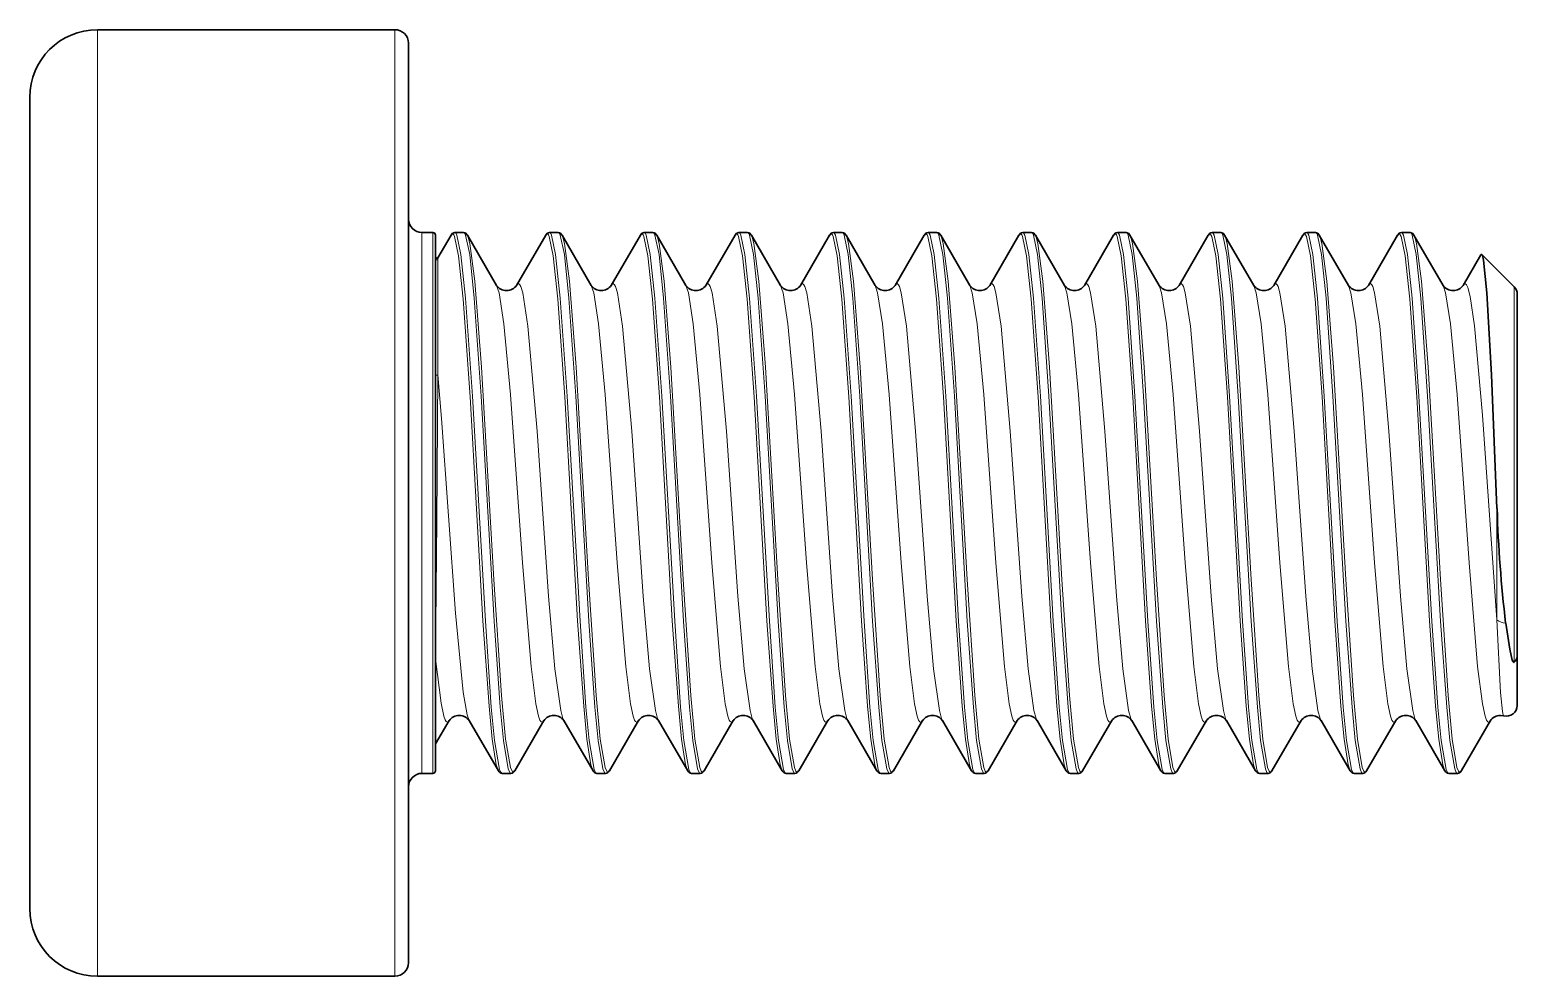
# Model space of a CAD drawing. Extents: x 428 to 938, y 254 to 632.
# Drawn here: x 427.62 to 438.62, y 442.88 to 449.88 of the extents above; entities that cross this region are included whole.
import ezdxf

# ---------------------------------------------------------------- set-up
doc = ezdxf.new("R2010")
doc.units = 0

msp = doc.modelspace()

# ---------------------------------------------------------------- linework, layer by layer
at = {"color": 7, "lineweight": 13, "ltscale": 0.164288}
for p, q in [((428.121, 449.885), (428.121, 443.313)), ((430.321, 449.885), (430.321, 443.313))]:
    msp.add_line(p, q, dxfattribs=at)
at = {"color": 7, "lineweight": 35, "ltscale": 0.055}
for p, q in [((430.321, 449.885), (428.121, 449.885)), ((430.321, 442.885), (428.121, 442.885))]:
    msp.add_line(p, q, dxfattribs=at)
at = {"color": 7, "lineweight": 35, "ltscale": 0.159595}
msp.add_line((430.421, 449.785), (430.421, 443.401), dxfattribs=at)
at = {"color": 7, "lineweight": 35, "ltscale": 0.140819}
msp.add_line((427.621, 449.385), (427.621, 443.752), dxfattribs=at)
at = {"color": 7, "lineweight": 13, "ltscale": 0.093879}
for p, q in [((430.521, 448.385), (430.521, 444.629)), ((430.601, 448.385), (430.601, 444.629))]:
    msp.add_line(p, q, dxfattribs=at)
at = {"color": 7, "lineweight": 35, "ltscale": 0.002}
for p, q in [((430.601, 448.385), (430.521, 448.385)), ((430.601, 444.385), (430.521, 444.385))]:
    msp.add_line(p, q, dxfattribs=at)
at = {"color": 7, "lineweight": 35, "ltscale": 0.001611}
for p, q in [((430.829, 448.385), (430.764, 448.385)), ((432.929, 448.385), (432.864, 448.385)), ((434.329, 448.385), (434.264, 448.385)), ((436.429, 448.385), (436.364, 448.385)), ((437.829, 448.385), (437.764, 448.385)), ((431.179, 444.385), (431.114, 444.385)), ((432.579, 444.385), (432.514, 444.385)), ((434.679, 444.385), (434.614, 444.385)), ((436.079, 444.385), (436.014, 444.385)), ((438.179, 444.385), (438.114, 444.385))]:
    msp.add_line(p, q, dxfattribs=at)
at = {"color": 7, "lineweight": 35, "ltscale": 0.00161}
for p, q in [((431.529, 448.385), (431.464, 448.385)), ((432.229, 448.385), (432.164, 448.385)), ((433.629, 448.385), (433.564, 448.385)), ((435.029, 448.385), (434.964, 448.385)), ((435.729, 448.385), (435.664, 448.385)), ((437.129, 448.385), (437.064, 448.385)), ((431.879, 444.385), (431.814, 444.385)), ((433.279, 444.385), (433.214, 444.385)), ((433.979, 444.385), (433.914, 444.385)), ((435.379, 444.385), (435.314, 444.385)), ((436.779, 444.385), (436.714, 444.385)), ((437.479, 444.385), (437.414, 444.385))]:
    msp.add_line(p, q, dxfattribs=at)
at = {"color": 7, "lineweight": 35, "ltscale": 0.092941}
msp.add_line((430.621, 448.365), (430.621, 444.647), dxfattribs=at)
at = {"color": 7, "lineweight": 35, "ltscale": 0.004821}
msp.add_line((430.736, 448.365), (430.639, 448.199), dxfattribs=at)
at = {"color": 7, "lineweight": 35, "ltscale": 0.010724}
for p, q in [((430.857, 448.365), (431.072, 447.994)), ((431.436, 448.365), (431.221, 447.994)), ((431.557, 448.365), (431.772, 447.994)), ((432.136, 448.365), (431.921, 447.994)), ((432.257, 448.365), (432.472, 447.994)), ((432.836, 448.365), (432.621, 447.994)), ((432.957, 448.365), (433.172, 447.994)), ((433.657, 448.365), (433.872, 447.994)), ((434.236, 448.365), (434.021, 447.994)), ((434.357, 448.365), (434.572, 447.994)), ((434.936, 448.365), (434.721, 447.994)), ((435.057, 448.365), (435.272, 447.994)), ((435.636, 448.365), (435.421, 447.994)), ((435.757, 448.365), (435.972, 447.994)), ((436.336, 448.365), (436.121, 447.994)), ((436.457, 448.365), (436.672, 447.994)), ((437.157, 448.365), (437.372, 447.994)), ((437.736, 448.365), (437.521, 447.994)), ((437.857, 448.365), (438.072, 447.994)), ((431.086, 444.404), (430.871, 444.775)), ((431.207, 444.404), (431.422, 444.775)), ((431.907, 444.404), (432.122, 444.775)), ((432.486, 444.404), (432.271, 444.775)), ((432.607, 444.404), (432.822, 444.775)), ((433.186, 444.404), (432.971, 444.775)), ((433.307, 444.404), (433.522, 444.775)), ((433.886, 444.404), (433.671, 444.775)), ((434.007, 444.404), (434.222, 444.775)), ((434.586, 444.404), (434.371, 444.775)), ((434.707, 444.404), (434.922, 444.775)), ((435.407, 444.404), (435.622, 444.775)), ((435.986, 444.404), (435.771, 444.775)), ((436.107, 444.404), (436.322, 444.775)), ((436.686, 444.404), (436.471, 444.775)), ((436.807, 444.404), (437.022, 444.775)), ((437.386, 444.404), (437.171, 444.775)), ((437.507, 444.404), (437.722, 444.775)), ((438.086, 444.404), (437.871, 444.775))]:
    msp.add_line(p, q, dxfattribs=at)
at = {"color": 7, "lineweight": 35, "ltscale": 0.010723}
for p, q in [((433.536, 448.365), (433.321, 447.994)), ((437.036, 448.365), (436.821, 447.994)), ((431.786, 444.404), (431.571, 444.775)), ((435.286, 444.404), (435.071, 444.775))]:
    msp.add_line(p, q, dxfattribs=at)
at = {"color": 7, "lineweight": 13, "ltscale": 0.000255585}
msp.add_line((430.639, 448.199), (430.639, 448.188), dxfattribs=at)
at = {"color": 7, "lineweight": 13, "ltscale": 0.021392}
msp.add_line((430.639, 448.188), (430.639, 447.333), dxfattribs=at)
at = {"color": 7, "lineweight": 35, "ltscale": 0.006509}
msp.add_line((438.351, 448.22), (438.221, 447.994), dxfattribs=at)
at = {"color": 7, "lineweight": 35, "ltscale": 0.008428}
msp.add_line((438.597, 447.984), (438.359, 448.222), dxfattribs=at)
at = {"color": 7, "lineweight": 13, "ltscale": 0.069434}
msp.add_line((438.597, 447.984), (438.597, 445.206), dxfattribs=at)
at = {"color": 7, "lineweight": 35, "ltscale": 0.066945}
msp.add_line((438.621, 447.927), (438.621, 445.249), dxfattribs=at)
at = {"color": 7, "lineweight": 13, "ltscale": 0.026962}
msp.add_line((430.639, 447.333), (430.631, 446.254), dxfattribs=at)
at = {"color": 7, "lineweight": 13, "ltscale": 0.020564}
msp.add_line((438.471, 445.521), (438.471, 446.343), dxfattribs=at)
at = {"color": 7, "lineweight": 13, "ltscale": 0.025555}
msp.add_line((430.631, 446.254), (430.622, 445.232), dxfattribs=at)
at = {"color": 7, "lineweight": 13, "ltscale": 8.54526e-05}
msp.add_line((430.622, 445.232), (430.621, 445.229), dxfattribs=at)
at = {"color": 7, "lineweight": 13, "ltscale": 0.015475}
msp.add_line((430.622, 445.232), (430.622, 444.613), dxfattribs=at)
at = {"color": 7, "lineweight": 35, "ltscale": 0.009029}
msp.add_line((438.621, 445.249), (438.621, 444.888), dxfattribs=at)
at = {"color": 7, "lineweight": 35, "ltscale": 0.00498}
msp.add_line((430.622, 444.603), (430.722, 444.775), dxfattribs=at)
at = {"color": 7, "lineweight": 35, "ltscale": 0.010635}
msp.add_line((438.208, 444.407), (438.422, 444.775), dxfattribs=at)
at = {"color": 7, "lineweight": 35, "ltscale": 0.000600061}
msp.add_line((438.496, 444.814), (438.52, 444.811), dxfattribs=at)
at = {"color": 7, "lineweight": 13, "ltscale": 0.006121}
for p, q in [((430.521, 444.629), (430.521, 444.385)), ((430.601, 444.629), (430.601, 444.385))]:
    msp.add_line(p, q, dxfattribs=at)
at = {"color": 7, "lineweight": 35, "ltscale": 0.00606}
msp.add_line((430.621, 444.647), (430.621, 444.405), dxfattribs=at)
at = {"color": 7, "lineweight": 35, "ltscale": 0.000130284}
msp.add_line((430.622, 444.603), (430.621, 444.598), dxfattribs=at)
at = {"color": 7, "lineweight": 13, "ltscale": 0.000259399}
msp.add_line((430.622, 444.603), (430.622, 444.613), dxfattribs=at)
at = {"color": 7, "lineweight": 13, "ltscale": 0.000150863}
msp.add_line((438.205, 444.402), (438.208, 444.407), dxfattribs=at)
at = {"color": 7, "lineweight": 35, "ltscale": 0.000162119}
msp.add_line((438.208, 444.407), (438.205, 444.401), dxfattribs=at)
at = {"color": 7, "lineweight": 35, "ltscale": 0.009181}
msp.add_line((427.621, 443.752), (427.621, 443.385), dxfattribs=at)
at = {"color": 7, "lineweight": 13, "ltscale": 0.010712}
for p, q in [((428.121, 443.313), (428.121, 442.885)), ((430.321, 443.313), (430.321, 442.885))]:
    msp.add_line(p, q, dxfattribs=at)
at = {"color": 7, "lineweight": 35, "ltscale": 0.010405}
msp.add_line((430.421, 443.401), (430.421, 442.985), dxfattribs=at)
at = {"color": 7, "lineweight": 13}
for points in [[(430.747, 448.375), (430.75, 448.374), (430.752, 448.373), (430.756, 448.368), (430.762, 448.356), (430.792, 448.213), (430.826, 447.891), (430.877, 447.17), (430.972, 445.514), (431.017, 444.882), (431.041, 444.638)], [(430.764, 448.385), (430.767, 448.384), (430.769, 448.383), (430.773, 448.378), (430.779, 448.366), (430.809, 448.223), (430.843, 447.9), (430.894, 447.175), (430.99, 445.511), (431.034, 444.875), (431.058, 444.629)], [(430.829, 448.385), (430.832, 448.384), (430.834, 448.383), (430.838, 448.378), (430.844, 448.366), (430.874, 448.222), (430.908, 447.899), (430.958, 447.174), (431.054, 445.51), (431.099, 444.875), (431.123, 444.629)], [(431.447, 448.375), (431.45, 448.374), (431.452, 448.373), (431.456, 448.368), (431.462, 448.356), (431.492, 448.213), (431.526, 447.891), (431.577, 447.17), (431.672, 445.514), (431.717, 444.882), (431.741, 444.638)], [(431.464, 448.385), (431.467, 448.384), (431.469, 448.383), (431.473, 448.378), (431.479, 448.366), (431.509, 448.223), (431.543, 447.9), (431.594, 447.175), (431.69, 445.511), (431.734, 444.875), (431.758, 444.629)], [(431.529, 448.385), (431.532, 448.384), (431.534, 448.383), (431.538, 448.378), (431.544, 448.366), (431.574, 448.222), (431.608, 447.899), (431.658, 447.174), (431.754, 445.51), (431.799, 444.875), (431.823, 444.629)], [(432.147, 448.375), (432.15, 448.374), (432.152, 448.373), (432.156, 448.368), (432.162, 448.356), (432.192, 448.213), (432.226, 447.891), (432.277, 447.17), (432.372, 445.514), (432.417, 444.882), (432.441, 444.638)], [(432.164, 448.385), (432.167, 448.384), (432.169, 448.383), (432.173, 448.378), (432.179, 448.366), (432.209, 448.223), (432.243, 447.9), (432.294, 447.175), (432.39, 445.511), (432.434, 444.875), (432.458, 444.629)], [(432.229, 448.385), (432.232, 448.384), (432.234, 448.383), (432.238, 448.378), (432.244, 448.366), (432.274, 448.222), (432.308, 447.899), (432.358, 447.174), (432.454, 445.51), (432.499, 444.875), (432.523, 444.629)], [(432.847, 448.375), (432.85, 448.374), (432.852, 448.373), (432.856, 448.368), (432.862, 448.356), (432.892, 448.213), (432.926, 447.891), (432.977, 447.17), (433.072, 445.514), (433.117, 444.882), (433.141, 444.638)], [(432.864, 448.385), (432.867, 448.384), (432.869, 448.383), (432.873, 448.378), (432.879, 448.366), (432.909, 448.223), (432.943, 447.9), (432.994, 447.175), (433.09, 445.511), (433.134, 444.875), (433.158, 444.629)], [(432.929, 448.385), (432.932, 448.384), (432.934, 448.383), (432.938, 448.378), (432.944, 448.366), (432.974, 448.222), (433.008, 447.899), (433.058, 447.174), (433.154, 445.51), (433.199, 444.875), (433.223, 444.629)], [(433.547, 448.375), (433.55, 448.374), (433.552, 448.373), (433.556, 448.368), (433.562, 448.356), (433.592, 448.213), (433.626, 447.891), (433.677, 447.17), (433.772, 445.514), (433.817, 444.882), (433.841, 444.638)], [(433.564, 448.385), (433.567, 448.384), (433.569, 448.383), (433.573, 448.378), (433.579, 448.366), (433.609, 448.223), (433.643, 447.9), (433.694, 447.175), (433.79, 445.511), (433.834, 444.875), (433.858, 444.629)], [(433.629, 448.385), (433.632, 448.384), (433.634, 448.383), (433.638, 448.378), (433.644, 448.366), (433.674, 448.222), (433.708, 447.899), (433.758, 447.174), (433.854, 445.51), (433.899, 444.875), (433.923, 444.629)], [(434.247, 448.375), (434.25, 448.374), (434.252, 448.373), (434.256, 448.368), (434.262, 448.356), (434.292, 448.213), (434.326, 447.891), (434.377, 447.17), (434.472, 445.514), (434.517, 444.882), (434.541, 444.638)], [(434.264, 448.385), (434.267, 448.384), (434.269, 448.383), (434.273, 448.378), (434.279, 448.366), (434.309, 448.223), (434.343, 447.9), (434.394, 447.175), (434.49, 445.511), (434.534, 444.875), (434.558, 444.629)], [(434.329, 448.385), (434.332, 448.384), (434.334, 448.383), (434.338, 448.378), (434.344, 448.366), (434.374, 448.222), (434.408, 447.899), (434.458, 447.174), (434.554, 445.51), (434.599, 444.875), (434.623, 444.629)], [(434.947, 448.375), (434.95, 448.374), (434.952, 448.373), (434.956, 448.368), (434.962, 448.356), (434.992, 448.213), (435.026, 447.891), (435.077, 447.17), (435.172, 445.514), (435.217, 444.882), (435.241, 444.638)], [(434.964, 448.385), (434.967, 448.384), (434.969, 448.383), (434.973, 448.378), (434.979, 448.366), (435.009, 448.223), (435.043, 447.9), (435.094, 447.175), (435.19, 445.511), (435.234, 444.875), (435.258, 444.629)], [(435.029, 448.385), (435.032, 448.384), (435.034, 448.383), (435.038, 448.378), (435.044, 448.366), (435.074, 448.222), (435.108, 447.899), (435.158, 447.174), (435.254, 445.51), (435.299, 444.875), (435.323, 444.629)], [(435.647, 448.375), (435.65, 448.374), (435.652, 448.373), (435.656, 448.368), (435.662, 448.356), (435.692, 448.213), (435.726, 447.891), (435.777, 447.17), (435.872, 445.514), (435.917, 444.882), (435.941, 444.638)], [(435.664, 448.385), (435.667, 448.384), (435.669, 448.383), (435.673, 448.378), (435.679, 448.366), (435.709, 448.223), (435.743, 447.9), (435.794, 447.175), (435.89, 445.511), (435.934, 444.875), (435.958, 444.629)], [(435.729, 448.385), (435.732, 448.384), (435.734, 448.383), (435.738, 448.378), (435.744, 448.366), (435.774, 448.222), (435.808, 447.899), (435.858, 447.174), (435.954, 445.51), (435.999, 444.875), (436.023, 444.629)], [(436.347, 448.375), (436.35, 448.374), (436.352, 448.373), (436.356, 448.368), (436.362, 448.356), (436.392, 448.213), (436.426, 447.891), (436.477, 447.17), (436.572, 445.514), (436.617, 444.882), (436.641, 444.638)], [(436.364, 448.385), (436.367, 448.384), (436.369, 448.383), (436.373, 448.378), (436.379, 448.366), (436.409, 448.223), (436.443, 447.9), (436.494, 447.175), (436.59, 445.511), (436.634, 444.875), (436.658, 444.629)], [(436.429, 448.385), (436.432, 448.384), (436.434, 448.383), (436.438, 448.378), (436.444, 448.366), (436.474, 448.222), (436.508, 447.899), (436.558, 447.174), (436.654, 445.51), (436.699, 444.875), (436.723, 444.629)], [(437.047, 448.375), (437.05, 448.374), (437.052, 448.373), (437.056, 448.368), (437.062, 448.356), (437.092, 448.213), (437.126, 447.891), (437.177, 447.17), (437.272, 445.514), (437.317, 444.882), (437.341, 444.638)], [(437.064, 448.385), (437.067, 448.384), (437.069, 448.383), (437.073, 448.378), (437.079, 448.366), (437.109, 448.223), (437.143, 447.9), (437.194, 447.175), (437.29, 445.511), (437.334, 444.875), (437.358, 444.629)], [(437.129, 448.385), (437.132, 448.384), (437.134, 448.383), (437.138, 448.378), (437.144, 448.366), (437.174, 448.222), (437.208, 447.899), (437.258, 447.174), (437.354, 445.51), (437.399, 444.875), (437.423, 444.629)], [(437.747, 448.375), (437.75, 448.374), (437.752, 448.373), (437.756, 448.368), (437.762, 448.356), (437.792, 448.213), (437.826, 447.891), (437.877, 447.17), (437.972, 445.514), (438.017, 444.882), (438.041, 444.638)], [(437.764, 448.385), (437.767, 448.384), (437.769, 448.383), (437.773, 448.378), (437.779, 448.366), (437.809, 448.223), (437.843, 447.9), (437.894, 447.175), (437.99, 445.511), (438.034, 444.875), (438.058, 444.629)], [(437.829, 448.385), (437.832, 448.384), (437.834, 448.383), (437.838, 448.378), (437.844, 448.366), (437.874, 448.222), (437.908, 447.899), (437.958, 447.174), (438.054, 445.51), (438.099, 444.875), (438.123, 444.629)], [(430.857, 448.365), (430.863, 448.351), (430.876, 448.303), (430.913, 448.026), (430.962, 447.389), (431.053, 445.818), (431.11, 444.962), (431.14, 444.639)], [(431.557, 448.365), (431.563, 448.351), (431.576, 448.303), (431.613, 448.026), (431.662, 447.389), (431.753, 445.818), (431.81, 444.962), (431.84, 444.639)], [(432.257, 448.365), (432.263, 448.351), (432.276, 448.303), (432.313, 448.026), (432.362, 447.389), (432.453, 445.818), (432.51, 444.962), (432.54, 444.639)], [(432.957, 448.365), (432.963, 448.351), (432.976, 448.303), (433.013, 448.026), (433.062, 447.389), (433.153, 445.818), (433.21, 444.962), (433.24, 444.639)], [(433.657, 448.365), (433.663, 448.351), (433.676, 448.303), (433.713, 448.026), (433.762, 447.389), (433.853, 445.818), (433.91, 444.962), (433.94, 444.639)], [(434.357, 448.365), (434.363, 448.351), (434.376, 448.303), (434.413, 448.026), (434.462, 447.389), (434.553, 445.818), (434.61, 444.962), (434.64, 444.639)], [(435.057, 448.365), (435.063, 448.351), (435.076, 448.303), (435.113, 448.026), (435.162, 447.389), (435.253, 445.818), (435.31, 444.962), (435.34, 444.639)], [(435.757, 448.365), (435.763, 448.351), (435.776, 448.303), (435.813, 448.026), (435.862, 447.389), (435.953, 445.818), (436.01, 444.962), (436.04, 444.639)], [(436.457, 448.365), (436.463, 448.351), (436.476, 448.303), (436.513, 448.026), (436.562, 447.389), (436.653, 445.818), (436.71, 444.962), (436.74, 444.639)], [(437.157, 448.365), (437.163, 448.351), (437.176, 448.303), (437.213, 448.026), (437.262, 447.389), (437.353, 445.818), (437.41, 444.962), (437.44, 444.639)], [(437.857, 448.365), (437.863, 448.351), (437.876, 448.303), (437.913, 448.026), (437.962, 447.389), (438.053, 445.818), (438.11, 444.962), (438.14, 444.639)], [(431.409, 444.764), (431.404, 444.765), (431.4, 444.768), (431.393, 444.779), (431.383, 444.807), (431.363, 444.899), (431.328, 445.176), (431.265, 445.942), (431.176, 447.187), (431.127, 447.71), (431.091, 447.938), (431.072, 447.994)], [(431.571, 444.775), (431.563, 444.792), (431.547, 444.849), (431.504, 445.158), (431.458, 445.695), (431.372, 446.916), (431.304, 447.693), (431.266, 447.939), (431.252, 447.985), (431.245, 447.998), (431.24, 448.003), (431.237, 448.005), (431.234, 448.006)], [(432.109, 444.764), (432.104, 444.765), (432.1, 444.768), (432.093, 444.779), (432.083, 444.807), (432.063, 444.899), (432.028, 445.176), (431.965, 445.942), (431.876, 447.187), (431.827, 447.71), (431.791, 447.938), (431.772, 447.994)], [(432.271, 444.775), (432.263, 444.792), (432.247, 444.849), (432.204, 445.158), (432.158, 445.695), (432.072, 446.916), (432.004, 447.693), (431.966, 447.939), (431.952, 447.985), (431.945, 447.998), (431.94, 448.003), (431.937, 448.005), (431.934, 448.006)], [(432.809, 444.764), (432.804, 444.765), (432.8, 444.768), (432.793, 444.779), (432.783, 444.807), (432.763, 444.899), (432.728, 445.176), (432.665, 445.942), (432.576, 447.187), (432.527, 447.71), (432.491, 447.938), (432.472, 447.994)], [(432.971, 444.775), (432.963, 444.792), (432.948, 444.849), (432.904, 445.158), (432.858, 445.695), (432.772, 446.916), (432.704, 447.693), (432.666, 447.939), (432.652, 447.985), (432.645, 447.998), (432.64, 448.003), (432.637, 448.005), (432.634, 448.006)], [(433.509, 444.764), (433.504, 444.765), (433.5, 444.768), (433.493, 444.779), (433.483, 444.807), (433.463, 444.899), (433.428, 445.176), (433.365, 445.942), (433.276, 447.187), (433.227, 447.71), (433.191, 447.938), (433.172, 447.994)], [(433.671, 444.775), (433.663, 444.792), (433.647, 444.849), (433.604, 445.158), (433.558, 445.695), (433.472, 446.916), (433.404, 447.693), (433.366, 447.939), (433.352, 447.985), (433.345, 447.998), (433.34, 448.003), (433.337, 448.005), (433.334, 448.006)], [(434.209, 444.764), (434.204, 444.765), (434.2, 444.768), (434.193, 444.779), (434.183, 444.807), (434.163, 444.899), (434.128, 445.176), (434.065, 445.942), (433.976, 447.187), (433.927, 447.71), (433.891, 447.938), (433.872, 447.994)], [(434.371, 444.775), (434.363, 444.792), (434.348, 444.849), (434.305, 445.158), (434.258, 445.695), (434.172, 446.916), (434.104, 447.693), (434.066, 447.939), (434.052, 447.985), (434.045, 447.998), (434.04, 448.003), (434.037, 448.005), (434.034, 448.006)], [(434.909, 444.764), (434.904, 444.765), (434.9, 444.768), (434.893, 444.779), (434.883, 444.807), (434.863, 444.899), (434.828, 445.176), (434.765, 445.942), (434.676, 447.187), (434.627, 447.71), (434.591, 447.938), (434.572, 447.994)], [(435.071, 444.775), (435.063, 444.792), (435.047, 444.849), (435.004, 445.158), (434.958, 445.695), (434.872, 446.916), (434.804, 447.693), (434.766, 447.939), (434.752, 447.985), (434.745, 447.998), (434.74, 448.003), (434.737, 448.005), (434.734, 448.006)], [(435.609, 444.764), (435.604, 444.765), (435.6, 444.768), (435.593, 444.779), (435.583, 444.807), (435.563, 444.899), (435.528, 445.176), (435.465, 445.942), (435.376, 447.187), (435.327, 447.71), (435.291, 447.938), (435.272, 447.994)], [(435.771, 444.775), (435.763, 444.792), (435.747, 444.849), (435.704, 445.158), (435.658, 445.695), (435.572, 446.916), (435.504, 447.693), (435.466, 447.939), (435.452, 447.985), (435.445, 447.998), (435.44, 448.003), (435.437, 448.005), (435.434, 448.006)], [(436.309, 444.764), (436.304, 444.765), (436.3, 444.768), (436.293, 444.779), (436.283, 444.807), (436.263, 444.899), (436.228, 445.176), (436.165, 445.942), (436.076, 447.187), (436.027, 447.71), (435.991, 447.938), (435.972, 447.994)], [(436.471, 444.775), (436.463, 444.792), (436.448, 444.849), (436.404, 445.158), (436.358, 445.695), (436.272, 446.916), (436.204, 447.693), (436.166, 447.939), (436.152, 447.985), (436.145, 447.998), (436.14, 448.003), (436.137, 448.005), (436.134, 448.006)], [(437.009, 444.764), (437.004, 444.765), (437, 444.768), (436.993, 444.779), (436.983, 444.807), (436.963, 444.899), (436.928, 445.176), (436.865, 445.942), (436.776, 447.187), (436.727, 447.71), (436.691, 447.938), (436.672, 447.994)], [(437.171, 444.775), (437.163, 444.792), (437.147, 444.849), (437.104, 445.158), (437.058, 445.695), (436.972, 446.916), (436.904, 447.693), (436.866, 447.939), (436.852, 447.985), (436.845, 447.998), (436.84, 448.003), (436.837, 448.005), (436.834, 448.006)], [(437.709, 444.764), (437.704, 444.765), (437.7, 444.768), (437.693, 444.779), (437.683, 444.807), (437.663, 444.899), (437.628, 445.176), (437.565, 445.942), (437.476, 447.187), (437.427, 447.71), (437.391, 447.938), (437.372, 447.994)], [(437.871, 444.775), (437.863, 444.792), (437.848, 444.849), (437.805, 445.158), (437.758, 445.695), (437.672, 446.916), (437.604, 447.693), (437.566, 447.939), (437.552, 447.985), (437.545, 447.998), (437.54, 448.003), (437.537, 448.005), (437.534, 448.006)], [(438.409, 444.764), (438.404, 444.765), (438.4, 444.768), (438.393, 444.779), (438.383, 444.807), (438.363, 444.899), (438.328, 445.176), (438.265, 445.942), (438.176, 447.187), (438.127, 447.71), (438.091, 447.938), (438.072, 447.994)], [(438.471, 445.521), (438.363, 447.034), (438.304, 447.695), (438.272, 447.913), (438.255, 447.978), (438.245, 447.997), (438.241, 448.003), (438.236, 448.005), (438.234, 448.006)], [(430.871, 444.775), (430.855, 444.818), (430.825, 444.985), (430.768, 445.57), (430.665, 447.01), (430.639, 447.333)], [(438.471, 445.521), (438.497, 444.982), (438.511, 444.842), (438.517, 444.815), (438.519, 444.812), (438.52, 444.811)], [(430.709, 444.764), (430.704, 444.765), (430.7, 444.769), (430.693, 444.78), (430.682, 444.809), (430.662, 444.905), (430.622, 445.232)], [(431.086, 444.404), (431.071, 444.449), (431.041, 444.638)], [(431.114, 444.385), (431.112, 444.385), (431.108, 444.388), (431.104, 444.393), (431.095, 444.413), (431.058, 444.629)], [(431.123, 444.629), (431.158, 444.419), (431.17, 444.391), (431.174, 444.387), (431.176, 444.385), (431.179, 444.385)], [(431.14, 444.639), (431.175, 444.429), (431.187, 444.401), (431.191, 444.397), (431.193, 444.395), (431.196, 444.395)], [(431.786, 444.404), (431.771, 444.449), (431.741, 444.638)], [(431.814, 444.385), (431.812, 444.385), (431.808, 444.388), (431.804, 444.393), (431.795, 444.413), (431.758, 444.629)], [(431.823, 444.629), (431.858, 444.419), (431.87, 444.391), (431.874, 444.387), (431.876, 444.385), (431.879, 444.385)], [(431.84, 444.639), (431.875, 444.429), (431.887, 444.401), (431.891, 444.397), (431.893, 444.395), (431.896, 444.395)], [(432.486, 444.404), (432.471, 444.449), (432.441, 444.638)], [(432.514, 444.385), (432.512, 444.385), (432.508, 444.388), (432.504, 444.393), (432.495, 444.413), (432.458, 444.629)], [(432.523, 444.629), (432.558, 444.419), (432.57, 444.391), (432.574, 444.387), (432.576, 444.385), (432.579, 444.385)], [(432.54, 444.639), (432.575, 444.429), (432.587, 444.401), (432.591, 444.397), (432.593, 444.395), (432.596, 444.395)], [(433.186, 444.404), (433.171, 444.449), (433.141, 444.638)], [(433.214, 444.385), (433.212, 444.385), (433.208, 444.388), (433.204, 444.393), (433.195, 444.413), (433.158, 444.629)], [(433.223, 444.629), (433.258, 444.419), (433.27, 444.391), (433.274, 444.387), (433.276, 444.385), (433.279, 444.385)], [(433.24, 444.639), (433.275, 444.429), (433.287, 444.401), (433.291, 444.397), (433.293, 444.395), (433.296, 444.395)], [(433.886, 444.404), (433.871, 444.449), (433.841, 444.638)], [(433.914, 444.385), (433.912, 444.385), (433.908, 444.388), (433.904, 444.393), (433.895, 444.413), (433.858, 444.629)], [(433.923, 444.629), (433.958, 444.419), (433.97, 444.391), (433.974, 444.387), (433.976, 444.385), (433.979, 444.385)], [(433.94, 444.639), (433.975, 444.429), (433.987, 444.401), (433.991, 444.397), (433.993, 444.395), (433.996, 444.395)], [(434.586, 444.404), (434.571, 444.449), (434.541, 444.638)], [(434.614, 444.385), (434.612, 444.385), (434.608, 444.388), (434.604, 444.393), (434.595, 444.413), (434.558, 444.629)], [(434.623, 444.629), (434.658, 444.419), (434.67, 444.391), (434.674, 444.387), (434.676, 444.385), (434.679, 444.385)], [(434.64, 444.639), (434.675, 444.429), (434.687, 444.401), (434.691, 444.397), (434.693, 444.395), (434.696, 444.395)], [(435.286, 444.404), (435.271, 444.449), (435.241, 444.638)], [(435.314, 444.385), (435.312, 444.385), (435.308, 444.388), (435.304, 444.393), (435.295, 444.413), (435.258, 444.629)], [(435.323, 444.629), (435.358, 444.419), (435.37, 444.391), (435.374, 444.387), (435.376, 444.385), (435.379, 444.385)], [(435.34, 444.639), (435.375, 444.429), (435.387, 444.401), (435.391, 444.397), (435.393, 444.395), (435.396, 444.395)], [(435.986, 444.404), (435.971, 444.449), (435.941, 444.638)], [(436.014, 444.385), (436.012, 444.385), (436.008, 444.388), (436.004, 444.393), (435.995, 444.413), (435.958, 444.629)], [(436.023, 444.629), (436.058, 444.419), (436.07, 444.391), (436.074, 444.387), (436.076, 444.385), (436.079, 444.385)], [(436.04, 444.639), (436.075, 444.429), (436.087, 444.401), (436.091, 444.397), (436.093, 444.395), (436.096, 444.395)], [(436.686, 444.404), (436.671, 444.449), (436.641, 444.638)], [(436.714, 444.385), (436.712, 444.385), (436.708, 444.388), (436.704, 444.393), (436.695, 444.413), (436.658, 444.629)], [(436.723, 444.629), (436.758, 444.419), (436.77, 444.391), (436.774, 444.387), (436.776, 444.385), (436.779, 444.385)], [(436.74, 444.639), (436.775, 444.429), (436.787, 444.401), (436.791, 444.397), (436.793, 444.395), (436.796, 444.395)], [(437.386, 444.404), (437.371, 444.449), (437.341, 444.638)], [(437.414, 444.385), (437.412, 444.385), (437.408, 444.388), (437.404, 444.393), (437.395, 444.413), (437.358, 444.629)], [(437.423, 444.629), (437.458, 444.419), (437.47, 444.391), (437.474, 444.387), (437.476, 444.385), (437.479, 444.385)], [(437.44, 444.639), (437.475, 444.429), (437.487, 444.401), (437.491, 444.397), (437.493, 444.395), (437.496, 444.395)], [(438.086, 444.404), (438.071, 444.449), (438.041, 444.638)], [(438.114, 444.385), (438.112, 444.385), (438.108, 444.388), (438.104, 444.393), (438.095, 444.413), (438.058, 444.629)], [(438.123, 444.629), (438.158, 444.419), (438.17, 444.391), (438.174, 444.387), (438.176, 444.385), (438.179, 444.385)], [(438.14, 444.639), (438.175, 444.429), (438.187, 444.401), (438.191, 444.397), (438.193, 444.395), (438.196, 444.395)]]:
    msp.add_lwpolyline(points, dxfattribs=at)
at = {"color": 7, "lineweight": 35}
for points in [[(438.359, 448.222), (438.36, 448.22), (438.363, 448.215), (438.371, 448.181), (438.396, 447.938), (438.43, 447.332), (438.471, 446.343)], [(438.536, 445.496), (438.565, 445.304), (438.583, 445.223), (438.596, 445.206), (438.597, 445.206)]]:
    msp.add_lwpolyline(points, dxfattribs=at)
for centre, radius, start, end in [((428.121, 449.385), 0.5, 90, 180), ((430.321, 449.785), 0.1, 0.0336, 89.9664), ((430.521, 448.485), 0.1, 180.0336, 269.9664), ((430.601, 448.365), 0.02, 0.0336, 89.9664), ((430.767, 448.352), 0.0333, 94.2537, 155.7894), ((430.826, 448.352), 0.0333, 24.2525, 85.7542), ((431.467, 448.352), 0.0333, 94.2537, 155.7894), ((431.526, 448.352), 0.0333, 24.2525, 85.7542), ((432.167, 448.352), 0.0333, 94.2537, 155.7894), ((432.226, 448.352), 0.0333, 24.2525, 85.7542), ((432.867, 448.352), 0.0333, 94.2537, 155.7894), ((432.926, 448.352), 0.0333, 24.2525, 85.7542), ((433.567, 448.352), 0.0333, 94.2537, 155.7894), ((433.626, 448.352), 0.0333, 24.2525, 85.7542), ((434.267, 448.352), 0.0333, 94.2537, 155.7894), ((434.326, 448.352), 0.0333, 24.2525, 85.7542), ((434.967, 448.352), 0.0333, 94.2537, 155.7894), ((435.026, 448.352), 0.0333, 24.2525, 85.7542), ((435.667, 448.352), 0.0333, 94.2537, 155.7894), ((435.726, 448.352), 0.0333, 24.2525, 85.7542), ((436.367, 448.352), 0.0333, 94.2537, 155.7894), ((436.426, 448.352), 0.0333, 24.2525, 85.7542), ((437.067, 448.352), 0.0333, 94.2537, 155.7894), ((437.126, 448.352), 0.0333, 24.2525, 85.7542), ((437.767, 448.352), 0.0333, 94.2537, 155.7894), ((437.826, 448.352), 0.0333, 24.2525, 85.7542), ((430.631, 448.204), 0.01, 180.0001, 329.8617), ((438.356, 448.219), 0.00439, 48.8914, 173.1516), ((431.145, 448.043), 0.0878, 213.7898, 270.9619), ((431.148, 448.043), 0.0878, 269.0381, 326.2102), ((431.845, 448.043), 0.0878, 213.7898, 270.9619), ((431.848, 448.043), 0.0878, 269.0381, 326.2102), ((432.545, 448.043), 0.0878, 213.7898, 270.9619), ((432.548, 448.043), 0.0878, 269.0381, 326.2102), ((433.245, 448.043), 0.0878, 213.7898, 270.9619), ((433.248, 448.043), 0.0878, 269.0381, 326.2102), ((433.945, 448.043), 0.0878, 213.7898, 270.9619), ((433.948, 448.043), 0.0878, 269.0381, 326.2102), ((434.645, 448.043), 0.0878, 213.7898, 270.9619), ((434.648, 448.043), 0.0878, 269.0381, 326.2102), ((435.345, 448.043), 0.0878, 213.7898, 270.9619), ((435.348, 448.043), 0.0878, 269.0381, 326.2102), ((436.045, 448.043), 0.0878, 213.7898, 270.9619), ((436.048, 448.043), 0.0878, 269.0381, 326.2102), ((436.745, 448.043), 0.0878, 213.7898, 270.9619), ((436.748, 448.043), 0.0878, 269.0381, 326.2102), ((437.445, 448.043), 0.0878, 213.7898, 270.9619), ((437.448, 448.043), 0.0878, 269.0381, 326.2102), ((438.145, 448.043), 0.0878, 213.7898, 270.9619), ((438.148, 448.043), 0.0878, 269.0381, 326.2102), ((438.541, 447.927), 0.08, 0.0045, 44.9955), ((448.321, 446.651), 9.854, 181.7904, 186.7341), ((438.566, 445.252), 0.0546, 304.3974, 357.6862), ((438.541, 444.888), 0.08, 255.181, 359.9847), ((430.795, 444.726), 0.0878, 89.0381, 146.2102), ((430.798, 444.726), 0.0878, 33.8224, 90.9586), ((431.495, 444.726), 0.0878, 89.0381, 146.2102), ((431.498, 444.726), 0.0878, 33.7898, 90.9619), ((432.195, 444.726), 0.0878, 89.0381, 146.2102), ((432.198, 444.726), 0.0878, 33.7898, 90.9619), ((432.895, 444.726), 0.0878, 89.0381, 146.2102), ((432.898, 444.726), 0.0878, 33.7898, 90.9619), ((433.595, 444.726), 0.0878, 89.0381, 146.2102), ((433.598, 444.726), 0.0878, 33.7898, 90.9619), ((434.295, 444.726), 0.0878, 89.0381, 146.2102), ((434.298, 444.726), 0.0878, 33.7898, 90.9619), ((434.995, 444.726), 0.0878, 89.0381, 146.2102), ((434.998, 444.726), 0.0878, 33.7898, 90.9619), ((435.695, 444.726), 0.0878, 89.0381, 146.2102), ((435.698, 444.726), 0.0878, 33.7898, 90.9619), ((436.395, 444.726), 0.0878, 89.0381, 146.2102), ((436.398, 444.726), 0.0878, 33.7898, 90.9619), ((437.095, 444.726), 0.0878, 89.0381, 146.2102), ((437.098, 444.726), 0.0878, 33.7898, 90.9619), ((437.795, 444.726), 0.0878, 89.0381, 146.2102), ((437.798, 444.726), 0.0878, 33.7898, 90.9619), ((438.495, 444.726), 0.0878, 89.0389, 146.202), ((430.521, 444.285), 0.1, 90.0336, 179.9664), ((430.601, 444.405), 0.02, 270.0337, 359.9663), ((431.117, 444.418), 0.0333, 204.2106, 265.7463), ((431.176, 444.418), 0.0333, 274.2458, 335.7475), ((431.817, 444.418), 0.0333, 204.2106, 265.7463), ((431.876, 444.418), 0.0333, 274.2458, 335.7475), ((432.517, 444.418), 0.0333, 204.2106, 265.7463), ((432.576, 444.418), 0.0333, 274.2458, 335.7475), ((433.217, 444.418), 0.0333, 204.2106, 265.7463), ((433.276, 444.418), 0.0333, 274.2458, 335.7475), ((433.917, 444.418), 0.0333, 204.2106, 265.7463), ((433.976, 444.418), 0.0333, 274.2458, 335.7475), ((434.617, 444.418), 0.0333, 204.2106, 265.7463), ((434.676, 444.418), 0.0333, 274.2458, 335.7475), ((435.317, 444.418), 0.0333, 204.2106, 265.7463), ((435.376, 444.418), 0.0333, 274.2458, 335.7475), ((436.017, 444.418), 0.0333, 204.2106, 265.7463), ((436.076, 444.418), 0.0333, 274.2458, 335.7475), ((436.717, 444.418), 0.0333, 204.2106, 265.7463), ((436.776, 444.418), 0.0333, 274.2458, 335.7475), ((437.417, 444.418), 0.0333, 204.2106, 265.7463), ((437.476, 444.418), 0.0333, 274.2458, 335.7475), ((438.117, 444.418), 0.0333, 204.2105, 265.7463), ((438.176, 444.417), 0.0328, 274.0219, 331.3665), ((428.121, 443.385), 0.5, 180, 270), ((430.321, 442.985), 0.1, 270.0336, 359.9664)]:
    msp.add_arc(centre, radius, start, end, dxfattribs=at)
at = {"color": 7, "lineweight": 13}
for centre, radius, start, end in [((430.75, 448.36), 0.0151, 103.7298, 160.1975), ((431.45, 448.36), 0.0151, 103.7298, 160.1975), ((432.15, 448.36), 0.0151, 103.7298, 160.1975), ((432.85, 448.36), 0.0151, 103.7298, 160.1975), ((433.55, 448.36), 0.0151, 103.7298, 160.1975), ((434.25, 448.36), 0.0151, 103.7298, 160.1975), ((434.95, 448.36), 0.0151, 103.7298, 160.1975), ((435.65, 448.36), 0.0151, 103.7298, 160.1975), ((436.35, 448.36), 0.0151, 103.7298, 160.1975), ((437.05, 448.36), 0.0151, 103.7298, 160.1975), ((437.75, 448.36), 0.0151, 103.7298, 160.1975), ((430.631, 448.193), 0.01, 180.3837, 329.6631), ((431.238, 447.988), 0.0184, 103.6408, 160.0534), ((431.938, 447.988), 0.0184, 103.6408, 160.0534), ((432.638, 447.988), 0.0184, 103.6408, 160.0534), ((433.338, 447.988), 0.0184, 103.6408, 160.0534), ((434.038, 447.988), 0.0184, 103.6408, 160.0534), ((434.738, 447.988), 0.0184, 103.6408, 160.0534), ((435.438, 447.988), 0.0184, 103.6408, 160.0534), ((436.138, 447.988), 0.0184, 103.6408, 160.0534), ((436.838, 447.988), 0.0184, 103.6408, 160.0534), ((437.538, 447.988), 0.0184, 103.6408, 160.0534), ((438.238, 447.988), 0.0184, 103.6408, 160.0534), ((430.631, 447.344), 0.0144, 222.5315, 306.0202), ((438.534, 445.591), 0.0943, 227.8847, 270.8547), ((430.705, 444.781), 0.0184, 283.6408, 340.0534), ((431.405, 444.781), 0.0184, 283.6408, 340.0534), ((432.105, 444.781), 0.0184, 283.6408, 340.0534), ((432.805, 444.781), 0.0184, 283.6408, 340.0534), ((433.505, 444.781), 0.0184, 283.6408, 340.0534), ((434.205, 444.781), 0.0184, 283.6408, 340.0534), ((434.905, 444.781), 0.0184, 283.6408, 340.0534), ((435.605, 444.781), 0.0184, 283.6408, 340.0534), ((436.305, 444.781), 0.0184, 283.6408, 340.0534), ((437.005, 444.781), 0.0184, 283.6408, 340.0534), ((437.705, 444.781), 0.0184, 283.6408, 340.0534), ((438.405, 444.781), 0.0184, 283.6507, 340.0676), ((431.192, 444.409), 0.015, 283.6923, 340.1441), ((431.892, 444.409), 0.015, 283.6923, 340.1441), ((432.592, 444.409), 0.015, 283.6923, 340.1441), ((433.292, 444.409), 0.015, 283.6923, 340.1441), ((433.992, 444.409), 0.015, 283.6923, 340.1441), ((434.692, 444.409), 0.015, 283.6923, 340.1441), ((435.392, 444.409), 0.015, 283.6923, 340.1441), ((436.092, 444.409), 0.015, 283.6923, 340.1441), ((436.792, 444.409), 0.015, 283.6923, 340.1441), ((437.492, 444.409), 0.015, 283.6923, 340.1441), ((438.193, 444.407), 0.0129, 280.8033, 335.5722)]:
    msp.add_arc(centre, radius, start, end, dxfattribs=at)

doc.saveas('drawing.dxf')
